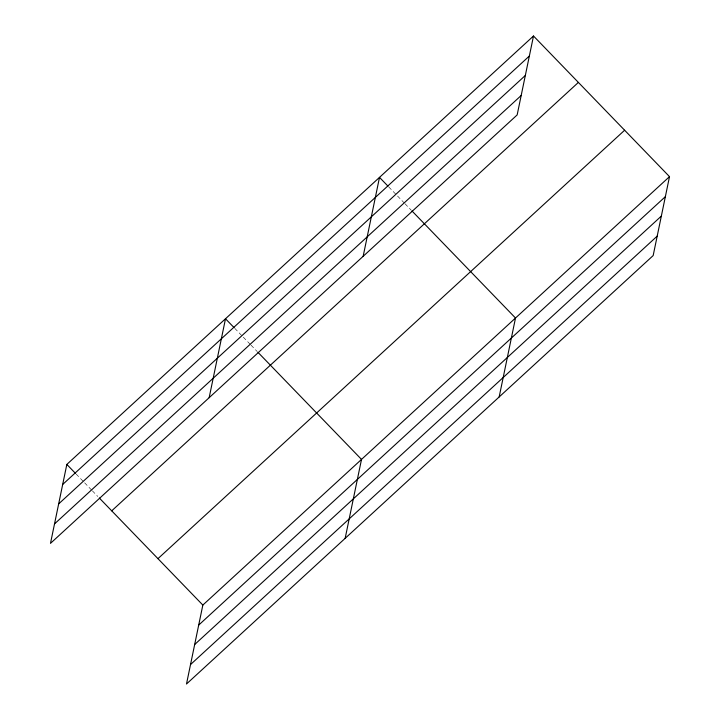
<?xml version="1.0" encoding="UTF-8"?>
<svg xmlns="http://www.w3.org/2000/svg" width="720" height="720" viewBox="0 0 720 720"><rect width="100%" height="100%" fill="white"/><g stroke="black" fill="none" stroke-linecap="round" stroke-linejoin="round"><path stroke-width="0.54" stroke-dasharray="3.6 2.7" d="M388.791 186.984L404.262 202.986M405.036 203.787L411.228 210.186M234.792 328.365L242.523 336.366M243.297 337.167L250.263 344.367M251.037 345.168L257.229 351.567M76.122 474.03L83.862 482.031M84.636 482.832L91.593 490.032M92.367 490.833L97.785 496.44"/><path stroke-width="1.08" d="M533.502 36L66.834 464.427L50.49 543.357L517.158 114.93L533.502 36L669.51 176.643L653.166 255.573L186.498 684L202.842 605.07L669.51 176.643M209.16 397.692L225.504 318.762L234.018 327.564M363.159 256.311L379.503 177.381L388.017 186.183M345.159 538.335L361.512 459.405L258.003 352.368M499.167 396.954L515.511 318.024L412.002 210.987M62.685 484.452L529.362 56.025M58.662 503.892L525.33 75.465M54.513 523.917L521.19 95.49M111.717 510.84L578.385 82.413M157.959 558.657L624.627 130.23M198.693 625.095L665.361 196.668M194.67 644.535L661.338 216.108M190.521 664.56L657.189 236.133M66.834 464.427L75.348 473.229M99.333 498.033L202.842 605.07"/></g></svg>
